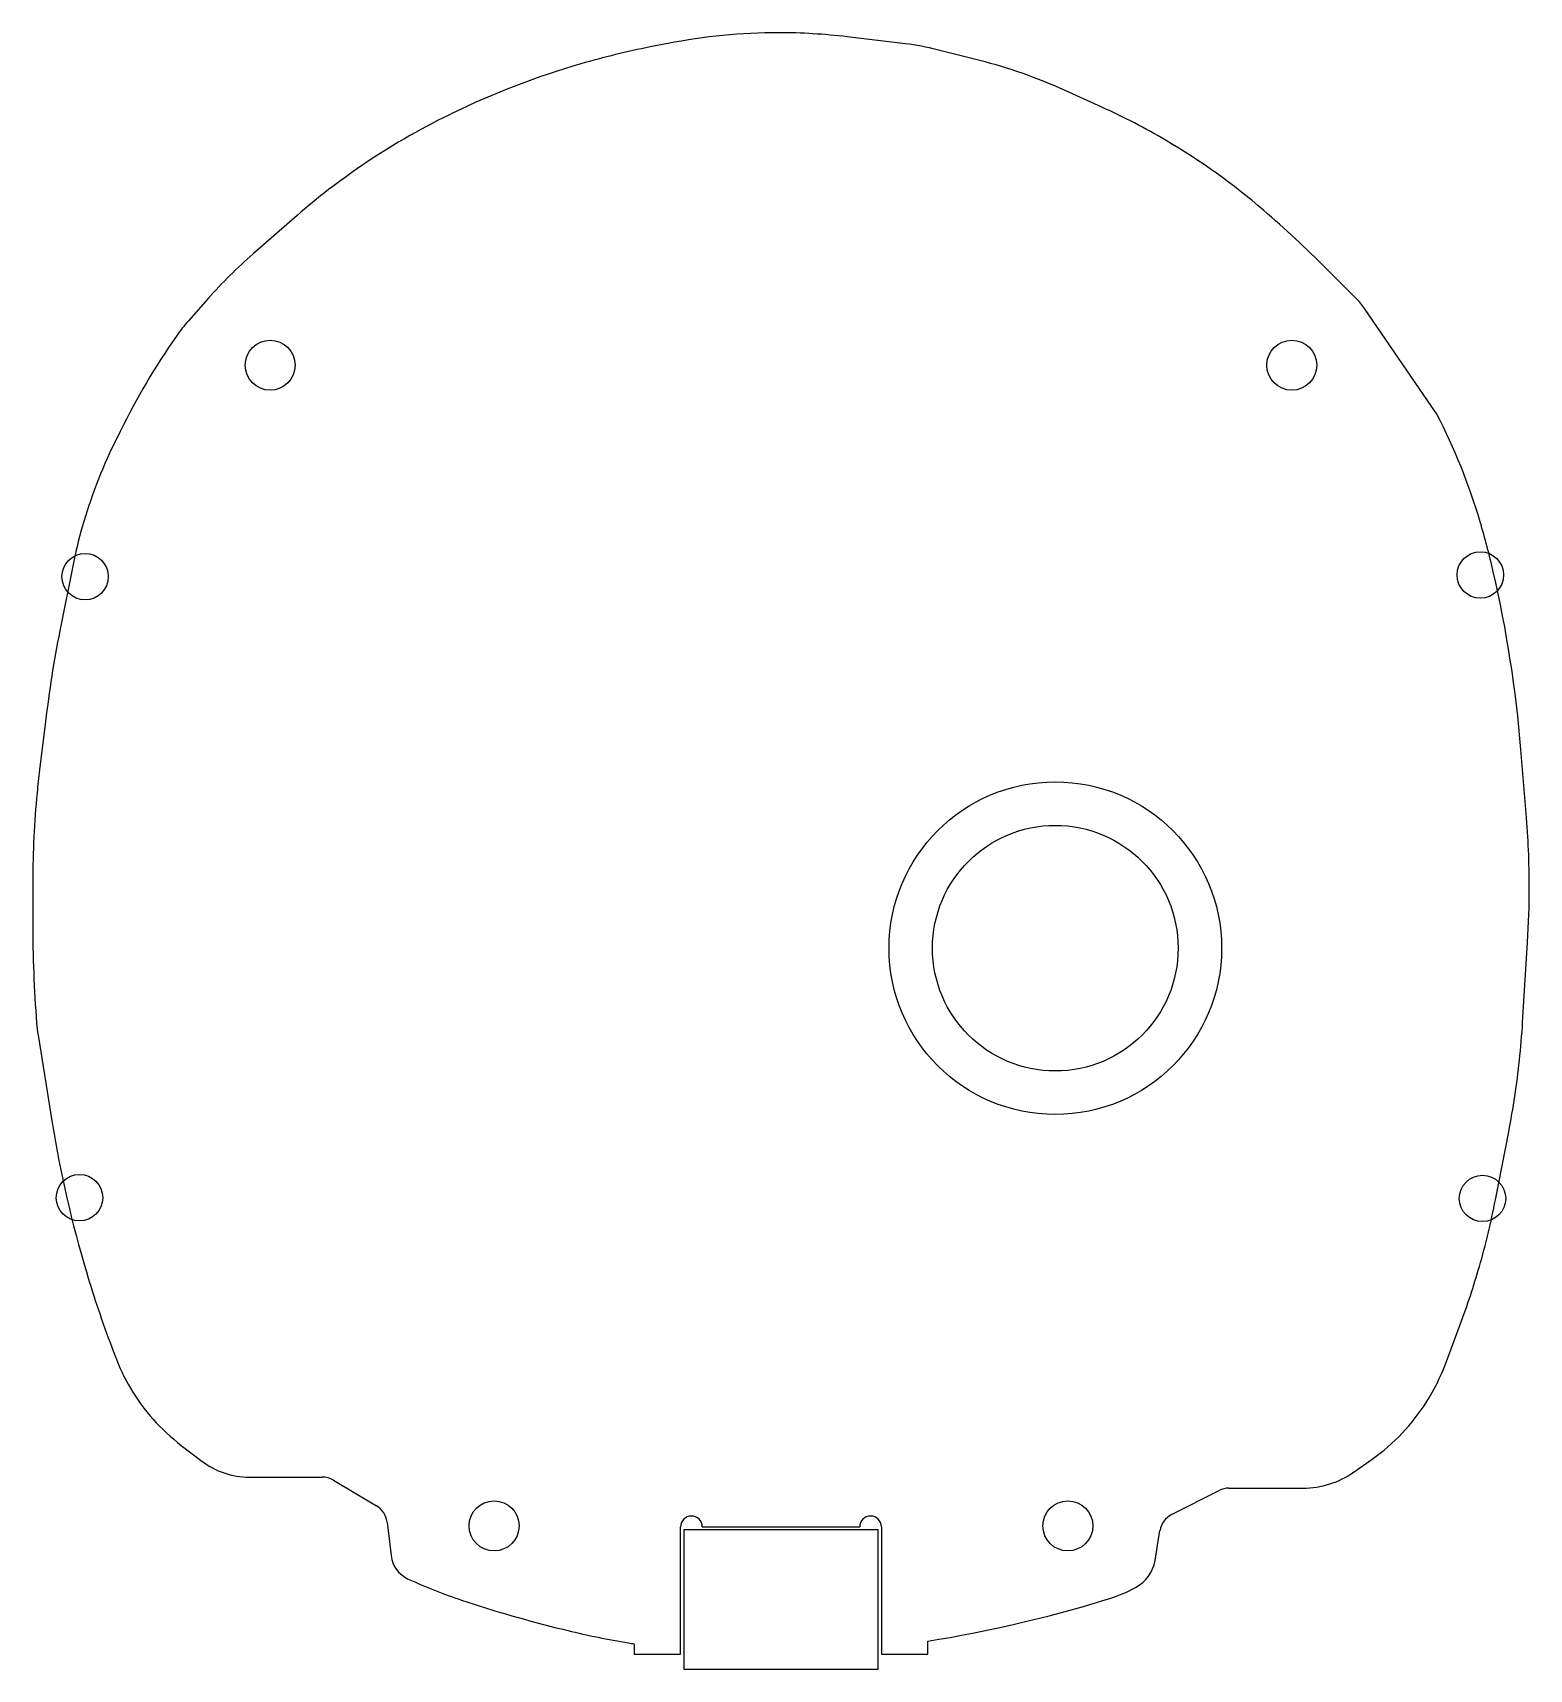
# Model space of a CAD drawing. Header units: millimetres. Extents: x -107.9 to -39.1, y -128.5 to -53.2.
import ezdxf

# ---------------------------------------------------------------- set-up
doc = ezdxf.new("R2010")
doc.units = ezdxf.units.MM
for name, color, linetype in [('AgujerosBase', 2, 'Continuous'), ('Contorno', 3, 'Continuous'), ('ExclusionMecanismo', 6, 'Continuous'), ('Mecanismo', 1, 'Continuous'), ('Taladros', 1, 'Continuous'), ('UsbC', 5, 'Continuous')]:
    doc.layers.add(name, color=color, linetype=linetype)

msp = doc.modelspace()

# ---------------------------------------------------------------- linework, layer by layer
at = {"layer": 'AgujerosBase'}
for centre in [(-105.514, -78.228), (-41.326, -78.151), (-105.771, -106.799), (-41.227, -106.833)]:
    msp.add_circle(centre, 1.067, dxfattribs=at)
at = {"layer": 'Contorno'}
for p, q in [((-67.775, -53.714), (-70.457, -53.393)), ((-78.709, -53.702), (-79.511, -53.86)), ((-64.359, -54.484), (-66.312, -53.987)), ((-58.742, -56.628), (-60.433, -55.861)), ((-88.607, -56.908), (-88.777, -56.99)), ((-95.764, -61.617), (-97.785, -63.382)), ((-47.041, -65.428), (-48.416, -64.05)), ((-99.849, -65.431), (-100.757, -66.456)), ((-43.355, -70.7), (-46.662, -65.885)), ((-103.903, -71.555), (-104.165, -72.089)), ((-106.083, -77.749), (-106.678, -80.723)), ((-107.331, -84.893), (-107.607, -87.117)), ((-39.216, -89.12), (-39.459, -86.183)), ((-107.923, -92.24), (-107.923, -94.149)), ((-39.381, -98.737), (-39.154, -95.042)), ((-107.68, -99.317), (-107.028, -103.355)), ((-40.632, -106.895), (-40.022, -103.764)), ((-42.937, -114.458), (-42.251, -112.627)), ((-104.287, -113.681), (-104.134, -114.09)), ((-101.09, -118.192), (-100.145, -118.915)), ((-47.139, -119.416), (-46.308, -118.829)), ((-97.966, -119.653), (-94.604, -119.653)), ((-94.092, -119.794), (-92.102, -120.98)), ((-55.528, -121.374), (-53.343, -120.269)), ((-52.892, -120.161), (-49.484, -120.161)), ((-91.621, -121.72), (-91.437, -123.263)), ((-78.12, -127.794), (-78.12, -121.944)), ((-77.12, -121.944), (-69.88, -121.944)), ((-68.88, -121.944), (-68.88, -127.794)), ((-56.292, -123.486), (-56.064, -122.103)), ((-58.585, -125.299), (-58.434, -125.252)), ((-83.542, -126.654), (-83.309, -126.711)), ((-66.75, -127.794), (-66.75, -127.199)), ((-80.25, -127.323), (-80.25, -127.794)), ((-80.25, -127.794), (-78.12, -127.794)), ((-68.88, -127.794), (-66.75, -127.794))]:
    msp.add_line(p, q, dxfattribs=at)
for centre, radius, start, end in [((-73.604, -79.65), 26.445, 90, 101.1299), ((-73.604, -79.65), 26.445, 83.16475, 90), ((-72.315, -90.436), 37.277, 101.1299, 106.18237), ((-69.138, -65.087), 11.454, 75.71912, 83.16475), ((-72.315, -90.436), 37.277, 106.18237, 115.91632), ((-70.193, -77.404), 23.651, 65.6252, 75.71942), ((-74.931, -85.485), 31.68, 115.91632, 124.30868), ((-71.591, -84.986), 31.134, 59.48496, 65.6252), ((-71.591, -84.986), 31.134, 49.33609, 59.48496), ((-74.931, -85.485), 31.68, 124.30868, 131.11584), ((-84.66, -100.201), 51.191, 44.92543, 49.33609), ((-82.877, -80.462), 22.671, 131.11584, 138.47006), ((-49.354, -67.734), 3.266, 34.484, 44.92543), ((-94.917, -71.628), 7.801, 138.46975, 145.08916), ((-73.994, -86.23), 33.315, 145.08916, 153.86512), ((-43.733, -70.959), 0.459, 27.2071, 34.48427), ((-68.849, -83.872), 28.7, 16.52536, 27.20801), ((-83.379, -82.287), 23.153, 153.86512, 164.07228), ((-83.379, -82.287), 23.153, 164.07228, 168.69627), ((-77.813, -86.531), 38.05, 12.95108, 16.52536), ((-96.991, -90.942), 57.729, 4.72815, 12.95108), ((-57.234, -90.606), 50.422, 168.69627, 173.49472), ((-66.275, -92.24), 41.648, 172.93371, 174.39565), ((-66.275, -92.24), 41.648, 174.39565, 180), ((-80.252, -92.514), 41.176, 0, 4.72815), ((-80.252, -92.514), 41.176, -3.51925, 0), ((-47.886, -94.149), 60.037, 180, 184.4118), ((-101.092, -98.254), 6.673, -175.58841, -170.83555), ((-78.027, -96.36), 38.719, -6.09742, -3.51925), ((-78.027, -96.36), 38.719, -11.0239, -6.09742), ((-53.95, -94.792), 53.764, -170.83555, -163.32697), ((-75.953, -100.014), 35.985, -16.0616, -11.0239), ((-53.95, -94.792), 53.764, -163.32697, -159.43121), ((-75.953, -100.014), 35.985, -20.51878, -16.0616), ((-95.462, -110.836), 9.262, -159.43121, -149.3609), ((-51.716, -111.173), 9.374, -32.28594, -20.51878), ((-95.462, -110.836), 9.262, -149.3609, -127.41566), ((-51.716, -111.173), 9.374, -54.76405, -32.28594), ((-97.966, -116.068), 3.585, -127.41566, -90), ((-94.604, -120.653), 1, 59.20594, 90), ((-49.484, -116.097), 4.064, -90, -54.76405), ((-52.892, -121.161), 1, 90, 116.82657), ((-92.614, -121.839), 1, 6.8187, 59.20594), ((-77.62, -121.944), 0.5, 0, 180), ((-69.38, -121.944), 0.5, 0, 180), ((-55.077, -122.266), 1, 116.82657, 170.61887), ((-90.081, -123.101), 1.365, -173.1813, -114.6107), ((-58.004, -123.203), 1.735, -61.94463, -9.38113), ((-80.377, -101.916), 24.667, -114.6107, -108.47746), ((-60.527, -118.468), 7.1, -72.8551, -61.94463), ((-69.721, -70.025), 58.291, -108.47746, -103.71637), ((-76.094, -68.543), 59.396, -80.94844, -72.8551), ((-74.505, -90.64), 37.13, -103.71637, -99.31249), ((-74.505, -90.64), 37.13, -99.31249, -98.90084)]:
    msp.add_arc(centre, radius, start, end, dxfattribs=at)
at = {"layer": 'ExclusionMecanismo'}
msp.add_circle((-60.88, -95.32), 7.65, dxfattribs=at)
at = {"layer": 'Mecanismo'}
msp.add_circle((-60.88, -95.32), 5.65, dxfattribs=at)
at = {"layer": 'Taladros'}
for centre in [(-97, -68.5), (-50, -68.5), (-86.7, -121.9), (-60.3, -121.9)]:
    msp.add_circle(centre, 1.15, dxfattribs=at)
at = {"layer": 'UsbC'}
msp.add_lwpolyline([(-77.97, -128.494), (-69.03, -128.494), (-69.03, -122.074), (-77.97, -122.074)], close=True, dxfattribs=at)

doc.saveas('drawing.dxf')
